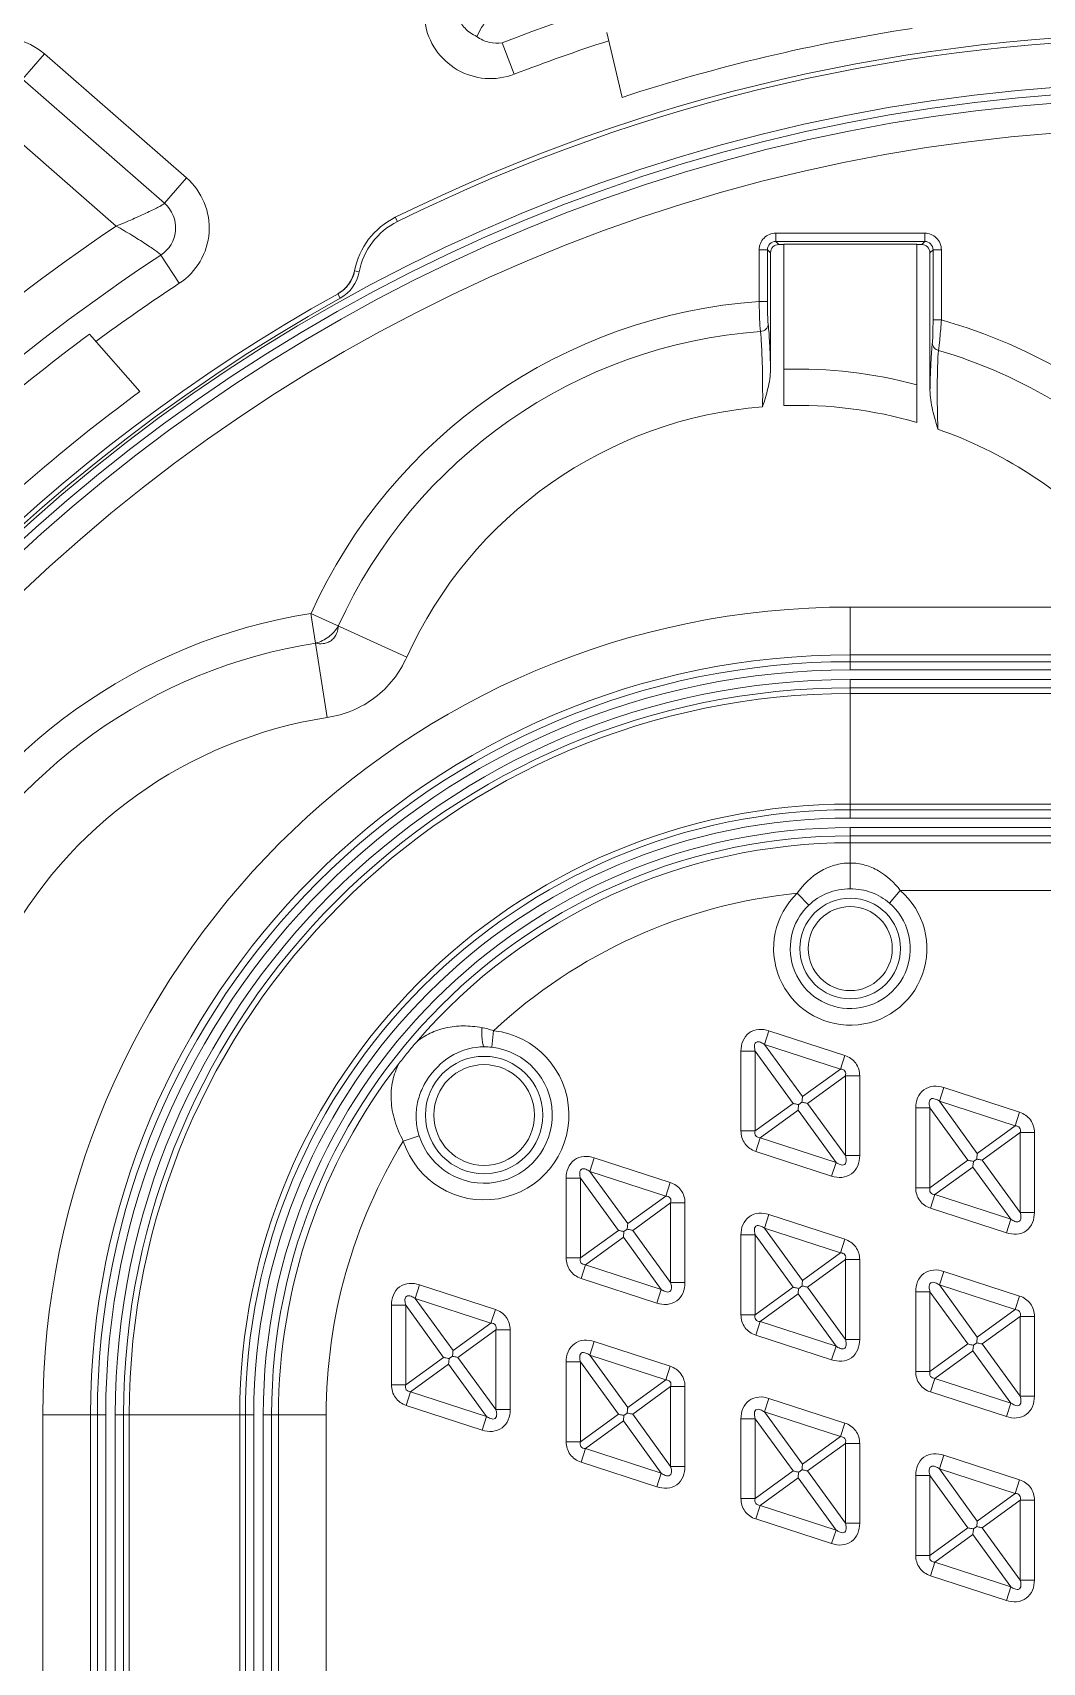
# Model space of a CAD drawing. Header units: millimetres. Extents: x 1815 to 2350, y 526 to 985.
# Drawn here: x 1944.5 to 2005.5, y 780.2 to 878.6 of the extents above; entities that cross this region are included whole.
import ezdxf

# ---------------------------------------------------------------- set-up
doc = ezdxf.new("R2010")
doc.units = ezdxf.units.MM
doc.header["$LTSCALE"] = 16.334999
doc.linetypes.add('HIDDEN', pattern=[0.2, 0.1, -0.1])
doc.layers.get('0').update_dxf_attribs({"lineweight": 18})
doc.layers.add('DEFAULT_2', color=8, linetype='HIDDEN', lineweight=18)

msp = doc.modelspace()

# ---------------------------------------------------------------- linework, layer by layer
at = {"color": 7, "linetype": 'Continuous'}
for p, q in [((1973.608, 876.116), (1972.879, 878.012)), ((1979.194, 878.627), (1980.123, 874.718)), ((1945.244, 877.336), (1943.908, 875.806)), ((1953.821, 869.852), (1945.244, 877.336)), ((1943.908, 875.806), (1952.485, 868.321)), ((1942.537, 873.081), (1949.574, 866.941)), ((1953.821, 869.852), (1952.485, 868.321)), ((1966.554, 867.218), (1966.428, 867.475)), ((1989.4, 866.019), (1989.4, 866.521)), ((1998.396, 866.521), (1989.4, 866.521)), ((1989.4, 866.019), (1989.586, 865.833)), ((1989.4, 866.019), (1998.396, 866.019)), ((1989.878, 856.11), (1989.878, 865.859)), ((1997.918, 865.859), (1989.878, 865.859)), ((1997.918, 865.859), (1997.918, 855.091)), ((1998.211, 865.833), (1998.396, 866.019)), ((1998.396, 866.521), (1998.396, 866.019)), ((1953.385, 863.493), (1952.271, 865.192)), ((1988.396, 865.517), (1988.396, 862.398)), ((1988.396, 865.517), (1988.898, 865.517)), ((1988.898, 862.399), (1988.898, 865.517)), ((1989.084, 865.331), (1988.898, 865.517)), ((1989.084, 858.288), (1989.084, 865.331)), ((1989.586, 865.833), (1989.878, 865.833)), ((1997.918, 865.833), (1998.211, 865.833)), ((1998.898, 865.517), (1998.713, 865.331)), ((1998.713, 865.331), (1998.713, 857.043)), ((1998.898, 865.517), (1998.898, 861.278)), ((1998.898, 865.517), (1999.4, 865.517)), ((1999.4, 861.278), (1999.4, 865.517)), ((1964.248, 864.184), (1963.965, 864.238)), ((1962.969, 862.866), (1962.953, 862.857)), ((1963.099, 862.595), (1962.953, 862.857)), ((1988.898, 862.398), (1988.396, 862.398)), ((1999.4, 861.278), (1998.898, 861.278)), ((1951, 856.951), (1947.969, 860.425)), ((1961.336, 843.561), (1962.321, 837.281)), ((1967.122, 840.929), (1961.336, 843.561)), ((1993.898, 840.149), (1993.898, 843.949)), ((2034.098, 843.949), (1993.898, 843.949)), ((1993.898, 841.065), (2034.098, 841.065)), ((2034.098, 840.65), (1993.898, 840.65)), ((1993.898, 840.149), (2034.098, 840.149)), ((1993.898, 831.212), (1993.898, 839.57)), ((2034.098, 839.57), (1993.898, 839.57)), ((1993.898, 839.07), (2034.098, 839.07)), ((2034.098, 838.726), (1993.898, 838.726)), ((1993.898, 832.056), (2034.098, 832.056)), ((2034.098, 831.713), (1993.898, 831.713)), ((1993.898, 831.212), (2034.098, 831.212)), ((1993.898, 826.937), (1993.898, 830.634)), ((2034.098, 830.634), (1993.898, 830.634)), ((1993.898, 830.133), (2034.098, 830.133)), ((1993.898, 829.718), (2034.098, 829.718)), ((1990.696, 826.671), (1991.391, 825.947)), ((1996.266, 826.074), (1996.922, 826.834)), ((1996.922, 826.834), (2010.257, 826.834)), ((1972.25, 817.376), (1972.362, 818.374)), ((1988.725, 817.545), (1988.991, 818.365)), ((1988.991, 818.365), (1993.574, 816.876)), ((1987.299, 817.136), (1987.299, 812.317)), ((1987.299, 817.136), (1988.161, 817.136)), ((1988.161, 812.317), (1988.161, 817.136)), ((1990.452, 813.982), (1988.161, 817.136)), ((1988.725, 817.545), (1991.016, 814.392)), ((1988.725, 817.545), (1993.308, 816.056)), ((1993.308, 816.056), (1993.574, 816.876)), ((1991.016, 814.392), (1993.308, 816.056)), ((1993.605, 815.647), (1991.314, 813.982)), ((1993.605, 815.647), (1993.605, 810.828)), ((1993.605, 815.647), (1994.467, 815.647)), ((1994.467, 810.828), (1994.467, 815.647)), ((1999.278, 814.117), (1999.544, 814.936)), ((1999.544, 814.936), (2004.127, 813.447)), ((1988.161, 812.317), (1990.452, 813.982)), ((1990.787, 813.912), (1990.979, 814.052)), ((1991.314, 813.982), (1993.605, 810.828)), ((1997.852, 813.707), (1997.852, 808.888)), ((1997.852, 813.707), (1998.713, 813.707)), ((1998.713, 808.888), (1998.713, 813.707)), ((2001.005, 810.553), (1998.713, 813.707)), ((1999.278, 814.117), (2001.569, 810.963)), ((1999.278, 814.117), (2003.86, 812.628)), ((1990.75, 813.572), (1988.459, 811.907)), ((1993.041, 810.418), (1990.75, 813.572)), ((2003.86, 812.628), (2004.127, 813.447)), ((1967.865, 812.018), (1966.91, 811.71)), ((1988.161, 812.317), (1987.299, 812.317)), ((1988.459, 811.907), (1988.192, 811.088)), ((1993.041, 810.418), (1988.459, 811.907)), ((2001.569, 810.963), (2003.86, 812.628)), ((2004.158, 812.218), (2001.867, 810.553)), ((2004.158, 812.218), (2004.158, 807.399)), ((2004.158, 812.218), (2005.02, 812.218)), ((2005.02, 807.399), (2005.02, 812.218)), ((1992.775, 809.599), (1988.192, 811.088)), ((1994.467, 810.828), (1993.605, 810.828)), ((1978.173, 809.879), (1978.439, 810.698)), ((1978.173, 809.879), (1980.464, 806.725)), ((1978.173, 809.879), (1982.755, 808.39)), ((1978.439, 810.698), (1983.022, 809.209)), ((1993.041, 810.418), (1992.775, 809.599)), ((1998.713, 808.888), (2001.005, 810.553)), ((2001.303, 810.143), (1999.011, 808.479)), ((2003.594, 806.99), (2001.303, 810.143)), ((2001.34, 810.483), (2001.532, 810.623)), ((2001.867, 810.553), (2004.158, 807.399)), ((1976.747, 809.469), (1976.747, 804.65)), ((1976.747, 809.469), (1977.608, 809.469)), ((1977.608, 804.65), (1977.608, 809.469)), ((1979.9, 806.315), (1977.608, 809.469)), ((1982.755, 808.39), (1983.022, 809.209)), ((1998.713, 808.888), (1997.852, 808.888)), ((1980.464, 806.725), (1982.755, 808.39)), ((1983.053, 807.98), (1980.762, 806.315)), ((1983.053, 807.98), (1983.053, 803.161)), ((1983.053, 807.98), (1983.915, 807.98)), ((1983.915, 803.161), (1983.915, 807.98)), ((1999.011, 808.479), (1998.745, 807.659)), ((2003.594, 806.99), (1999.011, 808.479)), ((1988.725, 806.45), (1988.991, 807.269)), ((1988.991, 807.269), (1993.574, 805.78)), ((2003.328, 806.17), (1998.745, 807.659)), ((2003.594, 806.99), (2003.328, 806.17)), ((2005.02, 807.399), (2004.158, 807.399)), ((1977.608, 804.65), (1979.9, 806.315)), ((1980.198, 805.905), (1977.906, 804.24)), ((1982.489, 802.751), (1980.198, 805.905)), ((1980.427, 806.385), (1980.235, 806.245)), ((1980.762, 806.315), (1983.053, 803.161)), ((1987.299, 806.04), (1987.299, 801.222)), ((1987.299, 806.04), (1988.161, 806.04)), ((1988.161, 801.222), (1988.161, 806.04)), ((1990.452, 802.886), (1988.161, 806.04)), ((1988.725, 806.45), (1991.016, 803.296)), ((1988.725, 806.45), (1993.308, 804.961)), ((1991.016, 803.296), (1993.308, 804.961)), ((1993.308, 804.961), (1993.574, 805.78)), ((1977.608, 804.65), (1976.747, 804.65)), ((1977.906, 804.24), (1977.64, 803.421)), ((1982.489, 802.751), (1977.906, 804.24)), ((1993.605, 804.551), (1991.314, 802.886)), ((1993.605, 804.551), (1993.605, 799.733)), ((1993.605, 804.551), (1994.467, 804.551)), ((1994.467, 799.733), (1994.467, 804.551)), ((1967.62, 802.212), (1967.886, 803.031)), ((1967.886, 803.031), (1972.469, 801.542)), ((1982.223, 801.932), (1977.64, 803.421)), ((1983.915, 803.161), (1983.053, 803.161)), ((1988.161, 801.222), (1990.452, 802.886)), ((1990.787, 802.817), (1990.979, 802.956)), ((1991.314, 802.886), (1993.605, 799.733)), ((1999.278, 803.021), (1999.544, 803.841)), ((1999.278, 803.021), (2001.569, 799.867)), ((1999.278, 803.021), (2003.86, 801.532)), ((1999.544, 803.841), (2004.127, 802.352)), ((1967.62, 802.212), (1969.911, 799.058)), ((1967.62, 802.212), (1972.203, 800.723)), ((1982.489, 802.751), (1982.223, 801.932)), ((1990.75, 802.477), (1988.459, 800.812)), ((1993.041, 799.323), (1990.75, 802.477)), ((1997.852, 802.611), (1997.852, 797.793)), ((1997.852, 802.611), (1998.713, 802.611)), ((1998.713, 797.793), (1998.713, 802.611)), ((2001.005, 799.458), (1998.713, 802.611)), ((2003.86, 801.532), (2004.127, 802.352)), ((1966.194, 801.802), (1966.194, 796.983)), ((1966.194, 801.802), (1967.056, 801.802)), ((1967.056, 796.983), (1967.056, 801.802)), ((1969.347, 798.648), (1967.056, 801.802)), ((1972.203, 800.723), (1972.469, 801.542)), ((1988.161, 801.222), (1987.299, 801.222)), ((2001.569, 799.867), (2003.86, 801.532)), ((2004.158, 801.122), (2001.867, 799.458)), ((2004.158, 801.122), (2004.158, 796.304)), ((2004.158, 801.122), (2005.02, 801.122)), ((2005.02, 796.304), (2005.02, 801.122)), ((1969.911, 799.058), (1972.203, 800.723)), ((1972.5, 800.313), (1970.209, 798.648)), ((1972.5, 800.313), (1972.5, 795.494)), ((1972.5, 800.313), (1973.362, 800.313)), ((1973.362, 795.494), (1973.362, 800.313)), ((1988.459, 800.812), (1988.192, 799.992)), ((1992.775, 798.503), (1988.192, 799.992)), ((1993.041, 799.323), (1988.459, 800.812)), ((1978.173, 798.783), (1978.439, 799.603)), ((1978.439, 799.603), (1983.022, 798.114)), ((1993.041, 799.323), (1992.775, 798.503)), ((1994.467, 799.733), (1993.605, 799.733)), ((1998.713, 797.793), (2001.005, 799.458)), ((2001.303, 799.048), (1999.011, 797.383)), ((2003.594, 795.894), (2001.303, 799.048)), ((2001.532, 799.527), (2001.34, 799.388)), ((2001.867, 799.458), (2004.158, 796.304)), ((1967.056, 796.983), (1969.347, 798.648)), ((1969.645, 798.238), (1967.354, 796.574)), ((1971.936, 795.085), (1969.645, 798.238)), ((1969.682, 798.578), (1969.874, 798.718)), ((1970.209, 798.648), (1972.5, 795.494)), ((1976.747, 798.373), (1976.747, 793.555)), ((1976.747, 798.373), (1977.608, 798.373)), ((1977.608, 793.555), (1977.608, 798.373)), ((1979.9, 795.219), (1977.608, 798.373)), ((1978.173, 798.783), (1980.464, 795.629)), ((1978.173, 798.783), (1982.755, 797.294)), ((1982.755, 797.294), (1983.022, 798.114)), ((1967.056, 796.983), (1966.194, 796.983)), ((1980.464, 795.629), (1982.755, 797.294)), ((1998.713, 797.793), (1997.852, 797.793)), ((1999.011, 797.383), (1998.745, 796.563)), ((2003.594, 795.894), (1999.011, 797.383)), ((1967.354, 796.574), (1967.087, 795.754)), ((1971.936, 795.085), (1967.354, 796.574)), ((1983.053, 796.884), (1980.762, 795.219)), ((1983.053, 796.884), (1983.053, 792.066)), ((1983.053, 796.884), (1983.915, 796.884)), ((1983.915, 792.066), (1983.915, 796.884)), ((1988.725, 795.354), (1988.991, 796.174)), ((1988.991, 796.174), (1993.574, 794.685)), ((2003.328, 795.074), (1998.745, 796.563)), ((2005.02, 796.304), (2004.158, 796.304)), ((1945.141, 795.191), (1945.141, 734.891)), ((1945.141, 795.191), (1948.941, 795.191)), ((1948.025, 734.891), (1948.025, 795.191)), ((1948.44, 795.191), (1948.44, 734.891)), ((1948.941, 734.891), (1948.941, 795.191)), ((1949.519, 795.191), (1949.519, 734.891)), ((1949.519, 795.191), (1957.877, 795.191)), ((1950.02, 734.891), (1950.02, 795.191)), ((1950.363, 795.191), (1950.363, 734.891)), ((1957.033, 734.891), (1957.033, 795.191)), ((1957.377, 795.191), (1957.377, 734.891)), ((1957.877, 734.891), (1957.877, 795.191)), ((1958.456, 795.191), (1958.456, 734.891)), ((1958.456, 795.191), (1962.256, 795.191)), ((1958.957, 734.891), (1958.957, 795.191)), ((1959.372, 734.891), (1959.372, 795.191)), ((1962.256, 734.891), (1962.256, 795.191)), ((1971.67, 794.265), (1967.087, 795.754)), ((1971.936, 795.085), (1971.67, 794.265)), ((1973.362, 795.494), (1972.5, 795.494)), ((1977.608, 793.555), (1979.9, 795.219)), ((1980.427, 795.289), (1980.235, 795.15)), ((1980.762, 795.219), (1983.053, 792.066)), ((1988.725, 795.354), (1991.016, 792.201)), ((1988.725, 795.354), (1993.308, 793.865)), ((2003.594, 795.894), (2003.328, 795.074)), ((1980.198, 794.81), (1977.906, 793.145)), ((1982.489, 791.656), (1980.198, 794.81)), ((1987.299, 794.945), (1987.299, 790.126)), ((1987.299, 794.945), (1988.161, 794.945)), ((1988.161, 790.126), (1988.161, 794.945)), ((1990.452, 791.791), (1988.161, 794.945)), ((1993.308, 793.865), (1993.574, 794.685)), ((1977.608, 793.555), (1976.747, 793.555)), ((1977.906, 793.145), (1977.64, 792.325)), ((1982.489, 791.656), (1977.906, 793.145)), ((1991.016, 792.201), (1993.308, 793.865)), ((1993.605, 793.456), (1991.314, 791.791)), ((1993.605, 793.456), (1993.605, 788.637)), ((1993.605, 793.456), (1994.467, 793.456)), ((1994.467, 788.637), (1994.467, 793.456)), ((1982.223, 790.836), (1977.64, 792.325)), ((1983.915, 792.066), (1983.053, 792.066)), ((1999.278, 791.926), (1999.544, 792.745)), ((1999.544, 792.745), (2004.127, 791.256)), ((1982.489, 791.656), (1982.223, 790.836)), ((1988.161, 790.126), (1990.452, 791.791)), ((1990.75, 791.381), (1988.459, 789.716)), ((1993.041, 788.227), (1990.75, 791.381)), ((1990.787, 791.721), (1990.979, 791.861)), ((1991.314, 791.791), (1993.605, 788.637)), ((1997.852, 791.516), (1997.852, 786.697)), ((1997.852, 791.516), (1998.713, 791.516)), ((1998.713, 786.697), (1998.713, 791.516)), ((2001.005, 788.362), (1998.713, 791.516)), ((1999.278, 791.926), (2001.569, 788.772)), ((1999.278, 791.926), (2003.86, 790.437)), ((2003.86, 790.437), (2004.127, 791.256)), ((1988.161, 790.126), (1987.299, 790.126)), ((2001.569, 788.772), (2003.86, 790.437)), ((1988.459, 789.716), (1988.192, 788.897)), ((1993.041, 788.227), (1988.459, 789.716)), ((2004.158, 790.027), (2001.867, 788.362)), ((2004.158, 790.027), (2004.158, 785.208)), ((2004.158, 790.027), (2005.02, 790.027)), ((2005.02, 785.208), (2005.02, 790.027)), ((1992.775, 787.408), (1988.192, 788.897)), ((1993.041, 788.227), (1992.775, 787.408)), ((1994.467, 788.637), (1993.605, 788.637)), ((1998.713, 786.697), (2001.005, 788.362)), ((2001.532, 788.432), (2001.34, 788.292)), ((2001.867, 788.362), (2004.158, 785.208)), ((2001.303, 787.952), (1999.011, 786.287)), ((2003.594, 784.798), (2001.303, 787.952)), ((1998.713, 786.697), (1997.852, 786.697)), ((1999.011, 786.287), (1998.745, 785.468)), ((2003.594, 784.798), (1999.011, 786.287)), ((2003.328, 783.979), (1998.745, 785.468)), ((2005.02, 785.208), (2004.158, 785.208)), ((2003.594, 784.798), (2003.328, 783.979))]:
    msp.add_line(p, q, dxfattribs=at)
for centre, radius in [((2013.998, 771.071), 101.783), ((1993.898, 823.331), 3.04), ((1993.898, 823.331), 2.538), ((1971.788, 813.281), 3.542), ((1971.788, 813.281), 3.04)]:
    msp.add_circle(centre, radius, dxfattribs=at)
for centre, radius, start, end in [((2013.998, 771.071), 114.574, 95.69764, 111.03181), ((2230.732, 730.151), 298.768, 149.63011, 150.25072), ((1972.173, 879.85), 4, 188.82734, 291.03181), ((2013.998, 771.071), 109.042, 98.63034, 108.09912), ((1942.614, 874.323), 4, 48.89045, 124.65852), ((2013.998, 771.071), 107.502, 63.7358, 116.2642), ((2013.998, 771.071), 107.215, 63.7358, 116.2642), ((2013.998, 771.071), 112.542, 107.95156, 111.03181), ((2013.998, 771.071), 104.542, 91.10143, 88.88734), ((2013.998, 771.071), 104.092, 91.10644, 88.8863), ((2013.998, 771.071), 103.581, 91.11024, 88.88976), ((1951.191, 866.838), 4, 303.25825, 48.89045), ((1951.191, 866.838), 1.969, 303.25825, 48.89045), ((2013.998, 771.071), 115.511, 123.90116, 138.47087), ((1968.445, 863.387), 4.559, 116.2642, 169.15355), ((1968.445, 863.387), 4.272, 116.2642, 169.24616), ((1989.4, 865.517), 1.003, 89.96643, 180.03357), ((1998.397, 865.517), 1.003, 359.96754, 90.03206), ((2013.998, 771.071), 112.556, 123.25825, 138.96048), ((1962, 864.62), 2.003, 299.11541, 349.103), ((1961.973, 864.619), 2.316, 299.10257, 349.20893), ((2013.998, 771.071), 110.525, 123.25825, 126.43863), ((2013.998, 771.071), 105.025, 119.07017, 245.56422), ((2013.998, 771.071), 104.725, 119.08004, 61.11754), ((1990.684, 830.257), 32.222, 94.07068, 155.61462), ((1990.684, 830.257), 32.222, 43.65183, 74.30568), ((2013.998, 771.071), 111.104, 126.46301, 135.75572), ((1990.695, 830.242), 30.424, 94.18631, 155.61509), ((1990.636, 830.184), 30.493, 43.65758, 73.63812), ((1990.684, 830.257), 28.057, 75.05726, 91.64522), ((2013.998, 771.071), 106.509, 126.26209, 135.95664), ((1990.684, 830.257), 25.866, 94.60638, 155.63117), ((1990.684, 830.257), 25.866, 73.75836, 91.78458), ((1990.684, 830.257), 25.866, 43.61996, 70.80176), ((1966.448, 810.729), 33.227, 98.85037, 205.85862), ((1993.898, 795.191), 48.758, 90, 180), ((1966.448, 810.729), 31.411, 98.83467, 205.88695), ((1993.898, 795.191), 45.874, 90, 180), ((1993.898, 795.191), 45.459, 90, 180), ((1993.898, 795.191), 44.957, 90.00002, 179.99998), ((1993.898, 795.191), 44.379, 90.00001, 179.99999), ((1993.898, 795.191), 43.878, 90, 180), ((1993.898, 795.191), 43.535, 90, 180), ((1966.448, 810.729), 26.871, 98.83456, 205.88698), ((1993.898, 795.191), 36.865, 90, 180), ((1993.898, 795.191), 36.522, 90, 180), ((1993.898, 795.191), 36.021, 90.00003, 179.99997), ((1993.898, 795.191), 35.443, 90.00002, 179.99998), ((1993.898, 795.191), 34.941, 90, 180), ((1993.899, 795.19), 34.528, 90.00114, 139.3359), ((1993.898, 795.191), 31.642, 95.80837, 132.89145), ((1993.898, 823.331), 4.627, 133.79422, 49.19513), ((1993.898, 823.331), 3.623, 133.79371, 49.19545), ((1971.788, 813.281), 5.124, 197.84657, 83.57236), ((1970.409, 812.122), 6.55, 72.6547, 79.12402), ((1971.788, 813.281), 4.119, 197.8494, 83.57173), ((1971.824, 813.591), 3.809, 83.5878, 90.54163), ((1993.898, 795.191), 34.526, 142.07058, 180), ((1993.898, 795.191), 31.642, 148.52967, 180)]:
    msp.add_arc(centre, radius, start, end, dxfattribs=at)
for centre, major_axis in [((1989.587, 865.33), (0.356, -0.356)), ((1998.209, 865.33), (-0.356, -0.356))]:
    msp.add_ellipse(centre, major_axis=major_axis, ratio=0.997265, start_param=2.357564, end_param=3.925621, dxfattribs=at)
for points, knots in [([(1971.339, 878.401), (1971.075, 878.507), (1970.611, 878.829), (1970.32, 879.306), (1970.228, 879.548)], [0, 0, 0, 0, 0.859052, 1.640256, 1.640256, 1.640256, 1.640256]), ([(1972.879, 878.012), (1972.625, 877.972), (1972.071, 877.988), (1971.563, 878.227), (1971.339, 878.401)], [0, 0, 0, 0, 0.775728, 1.630275, 1.630275, 1.630275, 1.630275]), ([(1952.485, 868.321), (1952.452, 868.285), (1952.337, 868.214), (1952.126, 868.087), (1951.821, 867.944), (1951.298, 867.693), (1950.542, 867.349), (1949.908, 867.076), (1949.569, 866.945)], [0, 0, 0, 0, 0.148518, 0.399222, 0.741622, 1.156928, 2.141008, 3.230582, 3.230582, 3.230582, 3.230582]), ([(1949.569, 866.944), (1949.888, 866.772), (1950.482, 866.42), (1951.184, 865.978), (1951.667, 865.659), (1951.945, 865.469), (1952.141, 865.322), (1952.243, 865.233), (1952.271, 865.192)], [0, 0, 0, 0, 1.088842, 2.07207, 2.486544, 2.827732, 3.078907, 3.226882, 3.226882, 3.226882, 3.226882]), ([(1989.4, 866.019), (1989.272, 866.019), (1989.004, 865.913), (1988.898, 865.645), (1988.898, 865.517)], [0, 0, 0, 0, 0.3916836, 0.783336, 0.783336, 0.783336, 0.783336]), ([(1998.898, 865.517), (1998.899, 865.645), (1998.792, 865.913), (1998.525, 866.019), (1998.396, 866.019)], [0, 0, 0, 0, 0.3916806, 0.7833356, 0.7833356, 0.7833356, 0.7833356]), ([(1988.396, 862.398), (1988.403, 862.041), (1988.421, 861.437), (1988.449, 860.832), (1988.474, 860.586)], [0, 0, 0, 0, 1.071864, 1.813921, 1.813921, 1.813921, 1.813921]), ([(1988.898, 862.399), (1988.898, 862.128), (1988.906, 861.672), (1988.923, 861.215), (1988.944, 861.03)], [0, 0, 0, 0, 0.812361, 1.369353, 1.369353, 1.369353, 1.369353]), ([(1988.945, 861.023), (1988.941, 860.914), (1988.823, 860.689), (1988.594, 860.592), (1988.474, 860.583)], [0, 0, 0, 0, 0.3297447, 0.6974174, 0.6974174, 0.6974174, 0.6974174]), ([(1988.944, 861.03), (1988.984, 860.655), (1989.041, 859.74), (1989.071, 858.826), (1989.084, 858.288)], [0, 0, 0, 0, 1.134012, 2.746218, 2.746218, 2.746218, 2.746218]), ([(1998.855, 859.891), (1998.874, 860.082), (1998.891, 860.545), (1998.898, 861.007), (1998.898, 861.278)], [0, 0, 0, 0, 0.576003, 1.387566, 1.387566, 1.387566, 1.387566]), ([(1999.282, 859.872), (1999.293, 859.974), (1999.339, 860.442), (1999.376, 860.911), (1999.4, 861.278)], [0, 0, 0, 0, 0.306655, 1.411021, 1.411021, 1.411021, 1.411021]), ([(1988.607, 856.04), (1988.614, 856.937), (1988.606, 858.195), (1988.546, 859.71), (1988.504, 860.328), (1988.474, 860.586)], [0, 0, 0, 0, 2.692976, 3.771034, 4.55024, 4.55024, 4.55024, 4.55024]), ([(1998.771, 858.731), (1998.774, 858.801), (1998.787, 859.053), (1998.804, 859.306), (1998.818, 859.489)], [0, 0, 0, 0, 0.2080703, 0.7592258, 0.7592258, 0.7592258, 0.7592258]), ([(1998.818, 859.489), (1998.821, 859.526), (1998.832, 859.662), (1998.844, 859.798), (1998.855, 859.897)], [0, 0, 0, 0, 0.1108806, 0.4093336, 0.4093336, 0.4093336, 0.4093336]), ([(1998.853, 859.876), (1998.856, 859.777), (1998.942, 859.573), (1999.129, 859.467), (1999.228, 859.441)], [0, 0, 0, 0, 0.3034001, 0.6128364, 0.6128364, 0.6128364, 0.6128364]), ([(1999.155, 857.554), (1999.158, 857.919), (1999.172, 858.548), (1999.201, 859.178), (1999.226, 859.442)], [0, 0, 0, 0, 1.094697, 1.889933, 1.889933, 1.889933, 1.889933]), ([(1999.228, 859.441), (1999.232, 859.47), (1999.253, 859.613), (1999.27, 859.757), (1999.282, 859.872)], [0, 0, 0, 0, 0.0873666, 0.4339214, 0.4339214, 0.4339214, 0.4339214]), ([(1989.084, 858.29), (1989.084, 857.906), (1988.95, 857.139), (1988.721, 856.407), (1988.606, 856.039)], [0, 0, 0, 0, 1.153186, 2.308463, 2.308463, 2.308463, 2.308463]), ([(1998.713, 857.043), (1998.716, 857.195), (1998.73, 857.758), (1998.75, 858.321), (1998.771, 858.731)], [0, 0, 0, 0, 0.456288, 1.689887, 1.689887, 1.689887, 1.689887]), ([(1999.19, 854.684), (1999.075, 855.07), (1998.85, 855.839), (1998.712, 856.64), (1998.713, 857.041)], [0, 0, 0, 0, 1.206651, 2.412059, 2.412059, 2.412059, 2.412059]), ([(1999.189, 854.685), (1999.182, 854.935), (1999.157, 855.891), (1999.148, 856.848), (1999.155, 857.554)], [0, 0, 0, 0, 0.7511, 2.86959, 2.86959, 2.86959, 2.86959]), ([(1961.595, 841.761), (1961.754, 841.736), (1962.006, 841.721), (1962.339, 841.795), (1962.579, 841.926), (1962.769, 842.121), (1962.929, 842.423), (1962.981, 842.669), (1963, 842.829)], [0, 0, 0, 0, 0.484533, 0.745148, 1.018101, 1.291485, 1.551582, 2.036244, 2.036244, 2.036244, 2.036244]), ([(1961.615, 841.769), (1961.898, 841.842), (1962.438, 842.11), (1962.841, 842.558), (1962.987, 842.812)], [0, 0, 0, 0, 0.882774, 1.765549, 1.765549, 1.765549, 1.765549]), ([(1967.122, 840.929), (1966.906, 840.453), (1966.363, 839.545), (1965.235, 838.43), (1963.859, 837.641), (1962.838, 837.361), (1962.321, 837.281)], [0, 0, 0, 0, 1.572373, 3.144362, 4.716542, 6.288842, 6.288842, 6.288842, 6.288842]), ([(1993.898, 828.495), (1993.578, 828.495), (1992.937, 828.403), (1991.761, 827.889), (1991.057, 827.193), (1990.696, 826.671)], [0, 0, 0, 0, 0.965889, 1.919594, 3.829476, 3.829476, 3.829476, 3.829476]), ([(1996.922, 826.834), (1996.56, 827.302), (1995.892, 827.931), (1994.795, 828.409), (1994.198, 828.495), (1993.898, 828.495)], [0, 0, 0, 0, 1.782963, 2.669888, 3.570786, 3.570786, 3.570786, 3.570786]), ([(1993.898, 826.937), (1993.431, 826.937), (1992.507, 826.764), (1991.714, 826.257), (1991.391, 825.947)], [0, 0, 0, 0, 1.407813, 2.758412, 2.758412, 2.758412, 2.758412]), ([(1996.266, 826.074), (1995.951, 826.346), (1995.197, 826.787), (1994.336, 826.937), (1993.898, 826.937)], [0, 0, 0, 0, 1.253022, 2.570713, 2.570713, 2.570713, 2.570713]), ([(1971.645, 818.554), (1971.276, 818.62), (1970.548, 818.699), (1969.487, 818.583), (1968.516, 818.258), (1967.956, 817.888), (1967.7, 817.679)], [0, 0, 0, 0, 1.127721, 2.183782, 3.181555, 4.176151, 4.176151, 4.176151, 4.176151]), ([(1967.708, 817.689), (1967.529, 817.481), (1967.169, 817.066), (1966.834, 816.631), (1966.665, 816.414)], [0, 0, 0, 0, 0.8237, 1.647357, 1.647357, 1.647357, 1.647357]), ([(1971.788, 817.4), (1971.774, 817.405), (1971.748, 817.448), (1971.722, 817.529), (1971.696, 817.656), (1971.667, 817.876), (1971.647, 818.18), (1971.643, 818.429), (1971.645, 818.554)], [0, 0, 0, 0, 0.046136, 0.134139, 0.264654, 0.428852, 0.80285, 1.177664, 1.177664, 1.177664, 1.177664]), ([(1987.299, 817.136), (1987.299, 817.343), (1987.364, 817.764), (1987.753, 818.291), (1988.374, 818.498), (1988.794, 818.429), (1988.991, 818.365)], [0, 0, 0, 0, 0.626992, 1.250271, 1.87357, 2.500631, 2.500631, 2.500631, 2.500631]), ([(1988.161, 817.136), (1988.136, 817.223), (1988.107, 817.361), (1988.115, 817.548), (1988.192, 817.686), (1988.347, 817.717), (1988.484, 817.678), (1988.61, 817.62), (1988.688, 817.571), (1988.725, 817.545)], [0, 0, 0, 0, 0.275238, 0.416578, 0.563132, 0.709799, 0.851299, 0.989873, 1.127031, 1.127031, 1.127031, 1.127031]), ([(1971.788, 817.4), (1971.161, 817.395), (1969.865, 817.058), (1968.647, 815.938), (1967.991, 814.829), (1967.71, 813.916), (1967.649, 812.962), (1967.766, 812.326), (1967.865, 812.018)], [0, 0, 0, 0, 1.890154, 3.84813, 4.820675, 5.748761, 6.698527, 7.673578, 7.673578, 7.673578, 7.673578]), ([(1993.574, 816.876), (1993.828, 816.794), (1994.307, 816.47), (1994.467, 815.914), (1994.467, 815.647)], [0, 0, 0, 0, 0.811419, 1.622737, 1.622737, 1.622737, 1.622737]), ([(1966.667, 816.417), (1966.485, 816.081), (1966.215, 815.346), (1966.129, 814.147), (1966.351, 812.902), (1966.698, 812.103), (1966.91, 811.71)], [0, 0, 0, 0, 1.147527, 2.316669, 3.572255, 4.913077, 4.913077, 4.913077, 4.913077]), ([(1993.308, 816.056), (1993.405, 816.053), (1993.63, 815.978), (1993.634, 815.74), (1993.605, 815.647)], [0, 0, 0, 0, 0.2995791, 0.5984099, 0.5984099, 0.5984099, 0.5984099]), ([(1997.852, 813.707), (1997.852, 813.914), (1997.916, 814.335), (1998.305, 814.862), (1998.926, 815.069), (1999.346, 815), (1999.544, 814.936)], [0, 0, 0, 0, 0.626992, 1.250271, 1.87357, 2.500631, 2.500631, 2.500631, 2.500631]), ([(1990.452, 813.982), (1990.477, 813.976), (1990.588, 813.949), (1990.7, 813.927), (1990.787, 813.912)], [0, 0, 0, 0, 0.075342, 0.3421457, 0.3421457, 0.3421457, 0.3421457]), ([(1990.75, 813.572), (1990.752, 813.597), (1990.761, 813.711), (1990.775, 813.824), (1990.787, 813.912)], [0, 0, 0, 0, 0.0753424, 0.3421458, 0.3421458, 0.3421458, 0.3421458]), ([(1991.016, 814.392), (1991.015, 814.367), (1991.006, 814.253), (1990.992, 814.14), (1990.979, 814.052)], [0, 0, 0, 0, 0.0753424, 0.3421458, 0.3421458, 0.3421458, 0.3421458]), ([(1990.979, 814.052), (1991.011, 814.046), (1991.123, 814.026), (1991.235, 814.002), (1991.314, 813.982)], [0, 0, 0, 0, 0.0959613, 0.3421453, 0.3421453, 0.3421453, 0.3421453]), ([(1998.713, 813.707), (1998.688, 813.795), (1998.66, 813.932), (1998.668, 814.119), (1998.744, 814.258), (1998.899, 814.288), (1999.036, 814.249), (1999.162, 814.191), (1999.24, 814.142), (1999.278, 814.117)], [0, 0, 0, 0, 0.275238, 0.416578, 0.563132, 0.709799, 0.851299, 0.989873, 1.127031, 1.127031, 1.127031, 1.127031]), ([(2004.127, 813.447), (2004.381, 813.365), (2004.86, 813.041), (2005.02, 812.485), (2005.02, 812.218)], [0, 0, 0, 0, 0.811419, 1.622737, 1.622737, 1.622737, 1.622737]), ([(1988.192, 811.088), (1987.938, 811.17), (1987.459, 811.494), (1987.299, 812.05), (1987.299, 812.317)], [0, 0, 0, 0, 0.811419, 1.622737, 1.622737, 1.622737, 1.622737]), ([(1988.459, 811.907), (1988.361, 811.91), (1988.137, 811.986), (1988.133, 812.224), (1988.161, 812.317)], [0, 0, 0, 0, 0.2995791, 0.5984099, 0.5984099, 0.5984099, 0.5984099]), ([(2003.86, 812.628), (2003.958, 812.625), (2004.182, 812.549), (2004.186, 812.311), (2004.158, 812.218)], [0, 0, 0, 0, 0.2995791, 0.5984099, 0.5984099, 0.5984099, 0.5984099]), ([(1976.747, 809.469), (1976.747, 809.676), (1976.811, 810.097), (1977.2, 810.624), (1977.821, 810.831), (1978.241, 810.762), (1978.439, 810.698)], [0, 0, 0, 0, 0.626992, 1.250271, 1.87357, 2.500631, 2.500631, 2.500631, 2.500631]), ([(1994.467, 810.828), (1994.467, 810.621), (1994.403, 810.2), (1994.014, 809.673), (1993.393, 809.466), (1992.973, 809.535), (1992.775, 809.599)], [0, 0, 0, 0, 0.626992, 1.250271, 1.87357, 2.500631, 2.500631, 2.500631, 2.500631]), ([(1993.605, 810.828), (1993.631, 810.74), (1993.659, 810.603), (1993.651, 810.416), (1993.575, 810.277), (1993.42, 810.247), (1993.283, 810.286), (1993.157, 810.344), (1993.079, 810.393), (1993.041, 810.418)], [0, 0, 0, 0, 0.275238, 0.416578, 0.563132, 0.709799, 0.851299, 0.989873, 1.127031, 1.127031, 1.127031, 1.127031]), ([(2001.569, 810.963), (2001.567, 810.938), (2001.558, 810.824), (2001.544, 810.711), (2001.532, 810.623)], [0, 0, 0, 0, 0.0753424, 0.3421458, 0.3421458, 0.3421458, 0.3421458]), ([(1977.608, 809.469), (1977.583, 809.557), (1977.555, 809.694), (1977.563, 809.881), (1977.639, 810.019), (1977.794, 810.05), (1977.931, 810.011), (1978.057, 809.953), (1978.135, 809.904), (1978.173, 809.879)], [0, 0, 0, 0, 0.275238, 0.416578, 0.563132, 0.709799, 0.851299, 0.989873, 1.127031, 1.127031, 1.127031, 1.127031]), ([(2001.005, 810.553), (2001.029, 810.547), (2001.14, 810.52), (2001.252, 810.499), (2001.34, 810.483)], [0, 0, 0, 0, 0.075342, 0.3421457, 0.3421457, 0.3421457, 0.3421457]), ([(2001.303, 810.143), (2001.304, 810.168), (2001.313, 810.282), (2001.327, 810.395), (2001.34, 810.483)], [0, 0, 0, 0, 0.0753424, 0.3421458, 0.3421458, 0.3421458, 0.3421458]), ([(2001.532, 810.623), (2001.563, 810.617), (2001.675, 810.597), (2001.787, 810.573), (2001.867, 810.553)], [0, 0, 0, 0, 0.0959613, 0.3421453, 0.3421453, 0.3421453, 0.3421453]), ([(1983.022, 809.209), (1983.276, 809.127), (1983.755, 808.803), (1983.915, 808.247), (1983.915, 807.98)], [0, 0, 0, 0, 0.811419, 1.622737, 1.622737, 1.622737, 1.622737]), ([(1998.745, 807.659), (1998.491, 807.741), (1998.012, 808.065), (1997.852, 808.621), (1997.852, 808.888)], [0, 0, 0, 0, 0.811419, 1.622737, 1.622737, 1.622737, 1.622737]), ([(1999.011, 808.479), (1998.914, 808.482), (1998.689, 808.557), (1998.685, 808.795), (1998.713, 808.888)], [0, 0, 0, 0, 0.2995791, 0.5984099, 0.5984099, 0.5984099, 0.5984099]), ([(1982.755, 808.39), (1982.853, 808.386), (1983.077, 808.311), (1983.081, 808.073), (1983.053, 807.98)], [0, 0, 0, 0, 0.2995791, 0.5984099, 0.5984099, 0.5984099, 0.5984099]), ([(1987.299, 806.04), (1987.299, 806.248), (1987.364, 806.668), (1987.753, 807.195), (1988.374, 807.403), (1988.794, 807.334), (1988.991, 807.269)], [0, 0, 0, 0, 0.626992, 1.250271, 1.87357, 2.500631, 2.500631, 2.500631, 2.500631]), ([(2005.02, 807.399), (2005.02, 807.192), (2004.955, 806.771), (2004.566, 806.244), (2003.945, 806.037), (2003.525, 806.106), (2003.328, 806.17)], [0, 0, 0, 0, 0.626992, 1.250271, 1.87357, 2.500631, 2.500631, 2.500631, 2.500631]), ([(2004.158, 807.399), (2004.183, 807.312), (2004.212, 807.175), (2004.204, 806.987), (2004.127, 806.849), (2003.972, 806.818), (2003.835, 806.857), (2003.709, 806.915), (2003.631, 806.964), (2003.594, 806.99)], [0, 0, 0, 0, 0.275238, 0.416578, 0.563132, 0.709799, 0.851299, 0.989873, 1.127031, 1.127031, 1.127031, 1.127031]), ([(1980.235, 806.245), (1980.203, 806.251), (1980.091, 806.271), (1979.979, 806.295), (1979.9, 806.315)], [0, 0, 0, 0, 0.0959613, 0.3421453, 0.3421453, 0.3421453, 0.3421453]), ([(1980.198, 805.905), (1980.199, 805.93), (1980.208, 806.044), (1980.222, 806.157), (1980.235, 806.245)], [0, 0, 0, 0, 0.0753424, 0.3421458, 0.3421458, 0.3421458, 0.3421458]), ([(1980.464, 806.725), (1980.462, 806.7), (1980.453, 806.586), (1980.439, 806.473), (1980.427, 806.385)], [0, 0, 0, 0, 0.0753424, 0.3421458, 0.3421458, 0.3421458, 0.3421458]), ([(1980.762, 806.315), (1980.737, 806.321), (1980.626, 806.348), (1980.514, 806.37), (1980.427, 806.385)], [0, 0, 0, 0, 0.075342, 0.3421457, 0.3421457, 0.3421457, 0.3421457]), ([(1988.161, 806.04), (1988.136, 806.128), (1988.107, 806.265), (1988.115, 806.453), (1988.192, 806.591), (1988.347, 806.622), (1988.484, 806.583), (1988.61, 806.524), (1988.688, 806.476), (1988.725, 806.45)], [0, 0, 0, 0, 0.275238, 0.416578, 0.563132, 0.709799, 0.851299, 0.989873, 1.127031, 1.127031, 1.127031, 1.127031]), ([(1993.308, 804.961), (1993.405, 804.958), (1993.63, 804.882), (1993.634, 804.644), (1993.605, 804.551)], [0, 0, 0, 0, 0.2995791, 0.5984099, 0.5984099, 0.5984099, 0.5984099]), ([(1993.574, 805.78), (1993.828, 805.698), (1994.307, 805.374), (1994.467, 804.818), (1994.467, 804.551)], [0, 0, 0, 0, 0.811419, 1.622737, 1.622737, 1.622737, 1.622737]), ([(1977.64, 803.421), (1977.386, 803.503), (1976.907, 803.827), (1976.747, 804.383), (1976.747, 804.65)], [0, 0, 0, 0, 0.811419, 1.622737, 1.622737, 1.622737, 1.622737]), ([(1977.906, 804.24), (1977.809, 804.244), (1977.584, 804.319), (1977.58, 804.557), (1977.608, 804.65)], [0, 0, 0, 0, 0.2995791, 0.5984099, 0.5984099, 0.5984099, 0.5984099]), ([(1997.852, 802.611), (1997.852, 802.819), (1997.916, 803.24), (1998.305, 803.766), (1998.926, 803.974), (1999.346, 803.905), (1999.544, 803.841)], [0, 0, 0, 0, 0.626992, 1.250271, 1.87357, 2.500631, 2.500631, 2.500631, 2.500631]), ([(1966.194, 801.802), (1966.194, 802.01), (1966.259, 802.43), (1966.648, 802.957), (1967.269, 803.164), (1967.689, 803.095), (1967.886, 803.031)], [0, 0, 0, 0, 0.626992, 1.250271, 1.87357, 2.500631, 2.500631, 2.500631, 2.500631]), ([(1983.915, 803.161), (1983.915, 802.954), (1983.85, 802.533), (1983.461, 802.006), (1982.84, 801.799), (1982.42, 801.868), (1982.223, 801.932)], [0, 0, 0, 0, 0.626992, 1.250271, 1.87357, 2.500631, 2.500631, 2.500631, 2.500631]), ([(1983.053, 803.161), (1983.078, 803.074), (1983.107, 802.936), (1983.099, 802.749), (1983.022, 802.611), (1982.867, 802.58), (1982.73, 802.619), (1982.604, 802.677), (1982.526, 802.726), (1982.489, 802.751)], [0, 0, 0, 0, 0.275238, 0.416578, 0.563132, 0.709799, 0.851299, 0.989873, 1.127031, 1.127031, 1.127031, 1.127031]), ([(1990.452, 802.886), (1990.477, 802.88), (1990.588, 802.854), (1990.7, 802.832), (1990.787, 802.817)], [0, 0, 0, 0, 0.075342, 0.3421457, 0.3421457, 0.3421457, 0.3421457]), ([(1991.016, 803.296), (1991.015, 803.271), (1991.006, 803.157), (1990.992, 803.044), (1990.979, 802.956)], [0, 0, 0, 0, 0.0753424, 0.3421458, 0.3421458, 0.3421458, 0.3421458]), ([(1990.979, 802.956), (1991.011, 802.951), (1991.123, 802.93), (1991.235, 802.906), (1991.314, 802.886)], [0, 0, 0, 0, 0.0959613, 0.3421453, 0.3421453, 0.3421453, 0.3421453]), ([(1998.713, 802.611), (1998.688, 802.699), (1998.66, 802.836), (1998.668, 803.024), (1998.744, 803.162), (1998.899, 803.193), (1999.036, 803.154), (1999.162, 803.095), (1999.24, 803.047), (1999.278, 803.021)], [0, 0, 0, 0, 0.275238, 0.416578, 0.563132, 0.709799, 0.851299, 0.989873, 1.127031, 1.127031, 1.127031, 1.127031]), ([(1967.056, 801.802), (1967.031, 801.89), (1967.002, 802.027), (1967.01, 802.214), (1967.087, 802.353), (1967.242, 802.383), (1967.379, 802.344), (1967.505, 802.286), (1967.583, 802.238), (1967.62, 802.212)], [0, 0, 0, 0, 0.275238, 0.416578, 0.563132, 0.709799, 0.851299, 0.989873, 1.127031, 1.127031, 1.127031, 1.127031]), ([(1990.75, 802.477), (1990.752, 802.502), (1990.761, 802.615), (1990.775, 802.729), (1990.787, 802.817)], [0, 0, 0, 0, 0.0753424, 0.3421458, 0.3421458, 0.3421458, 0.3421458]), ([(2004.127, 802.352), (2004.381, 802.269), (2004.86, 801.945), (2005.02, 801.39), (2005.02, 801.122)], [0, 0, 0, 0, 0.811419, 1.622737, 1.622737, 1.622737, 1.622737]), ([(1972.469, 801.542), (1972.723, 801.46), (1973.202, 801.136), (1973.362, 800.58), (1973.362, 800.313)], [0, 0, 0, 0, 0.811419, 1.622737, 1.622737, 1.622737, 1.622737]), ([(1988.192, 799.992), (1987.938, 800.075), (1987.459, 800.399), (1987.299, 800.954), (1987.299, 801.222)], [0, 0, 0, 0, 0.811419, 1.622737, 1.622737, 1.622737, 1.622737]), ([(1988.459, 800.812), (1988.361, 800.815), (1988.137, 800.891), (1988.133, 801.128), (1988.161, 801.222)], [0, 0, 0, 0, 0.2995791, 0.5984099, 0.5984099, 0.5984099, 0.5984099]), ([(2003.86, 801.532), (2003.958, 801.529), (2004.182, 801.453), (2004.186, 801.215), (2004.158, 801.122)], [0, 0, 0, 0, 0.2995791, 0.5984099, 0.5984099, 0.5984099, 0.5984099]), ([(1972.203, 800.723), (1972.3, 800.72), (1972.525, 800.644), (1972.529, 800.406), (1972.5, 800.313)], [0, 0, 0, 0, 0.2995791, 0.5984099, 0.5984099, 0.5984099, 0.5984099]), ([(1969.911, 799.058), (1969.91, 799.033), (1969.901, 798.919), (1969.887, 798.806), (1969.874, 798.718)], [0, 0, 0, 0, 0.0753424, 0.3421458, 0.3421458, 0.3421458, 0.3421458]), ([(1976.747, 798.373), (1976.747, 798.581), (1976.811, 799.002), (1977.2, 799.528), (1977.821, 799.736), (1978.241, 799.667), (1978.439, 799.603)], [0, 0, 0, 0, 0.626992, 1.250271, 1.87357, 2.500631, 2.500631, 2.500631, 2.500631]), ([(1977.608, 798.373), (1977.583, 798.461), (1977.555, 798.598), (1977.563, 798.786), (1977.639, 798.924), (1977.794, 798.955), (1977.931, 798.916), (1978.057, 798.857), (1978.135, 798.809), (1978.173, 798.783)], [0, 0, 0, 0, 0.275238, 0.416578, 0.563132, 0.709799, 0.851299, 0.989873, 1.127031, 1.127031, 1.127031, 1.127031]), ([(1994.467, 799.733), (1994.467, 799.525), (1994.403, 799.104), (1994.014, 798.577), (1993.393, 798.37), (1992.973, 798.439), (1992.775, 798.503)], [0, 0, 0, 0, 0.626992, 1.250271, 1.87357, 2.500631, 2.500631, 2.500631, 2.500631]), ([(1993.605, 799.733), (1993.631, 799.645), (1993.659, 799.508), (1993.651, 799.32), (1993.575, 799.182), (1993.42, 799.151), (1993.283, 799.19), (1993.157, 799.248), (1993.079, 799.297), (1993.041, 799.323)], [0, 0, 0, 0, 0.275238, 0.416578, 0.563132, 0.709799, 0.851299, 0.989873, 1.127031, 1.127031, 1.127031, 1.127031]), ([(2001.34, 799.388), (2001.308, 799.393), (2001.196, 799.414), (2001.084, 799.438), (2001.005, 799.458)], [0, 0, 0, 0, 0.0959613, 0.3421453, 0.3421453, 0.3421453, 0.3421453]), ([(2001.303, 799.048), (2001.304, 799.073), (2001.313, 799.187), (2001.327, 799.3), (2001.34, 799.388)], [0, 0, 0, 0, 0.0753424, 0.3421458, 0.3421458, 0.3421458, 0.3421458]), ([(2001.569, 799.867), (2001.567, 799.842), (2001.558, 799.729), (2001.544, 799.615), (2001.532, 799.527)], [0, 0, 0, 0, 0.0753424, 0.3421458, 0.3421458, 0.3421458, 0.3421458]), ([(2001.867, 799.458), (2001.842, 799.464), (2001.731, 799.49), (2001.619, 799.512), (2001.532, 799.527)], [0, 0, 0, 0, 0.075342, 0.3421457, 0.3421457, 0.3421457, 0.3421457]), ([(1969.347, 798.648), (1969.372, 798.642), (1969.483, 798.616), (1969.595, 798.594), (1969.682, 798.578)], [0, 0, 0, 0, 0.075342, 0.3421457, 0.3421457, 0.3421457, 0.3421457]), ([(1969.645, 798.238), (1969.647, 798.263), (1969.656, 798.377), (1969.67, 798.49), (1969.682, 798.578)], [0, 0, 0, 0, 0.0753424, 0.3421458, 0.3421458, 0.3421458, 0.3421458]), ([(1969.874, 798.718), (1969.906, 798.712), (1970.018, 798.692), (1970.13, 798.668), (1970.209, 798.648)], [0, 0, 0, 0, 0.0959613, 0.3421453, 0.3421453, 0.3421453, 0.3421453]), ([(1983.022, 798.114), (1983.276, 798.031), (1983.755, 797.707), (1983.915, 797.151), (1983.915, 796.884)], [0, 0, 0, 0, 0.811419, 1.622737, 1.622737, 1.622737, 1.622737]), ([(1967.087, 795.754), (1966.833, 795.837), (1966.354, 796.161), (1966.194, 796.716), (1966.194, 796.983)], [0, 0, 0, 0, 0.811419, 1.622737, 1.622737, 1.622737, 1.622737]), ([(1967.354, 796.574), (1967.256, 796.577), (1967.032, 796.653), (1967.028, 796.89), (1967.056, 796.983)], [0, 0, 0, 0, 0.2995791, 0.5984099, 0.5984099, 0.5984099, 0.5984099]), ([(1982.755, 797.294), (1982.853, 797.291), (1983.077, 797.215), (1983.081, 796.977), (1983.053, 796.884)], [0, 0, 0, 0, 0.2995791, 0.5984099, 0.5984099, 0.5984099, 0.5984099]), ([(1998.745, 796.563), (1998.491, 796.646), (1998.012, 796.97), (1997.852, 797.526), (1997.852, 797.793)], [0, 0, 0, 0, 0.811419, 1.622737, 1.622737, 1.622737, 1.622737]), ([(1999.011, 797.383), (1998.914, 797.386), (1998.689, 797.462), (1998.685, 797.7), (1998.713, 797.793)], [0, 0, 0, 0, 0.2995791, 0.5984099, 0.5984099, 0.5984099, 0.5984099]), ([(1987.299, 794.945), (1987.299, 795.152), (1987.364, 795.573), (1987.753, 796.1), (1988.374, 796.307), (1988.794, 796.238), (1988.991, 796.174)], [0, 0, 0, 0, 0.626992, 1.250271, 1.87357, 2.500631, 2.500631, 2.500631, 2.500631]), ([(2005.02, 796.304), (2005.02, 796.096), (2004.955, 795.676), (2004.566, 795.149), (2003.945, 794.941), (2003.525, 795.01), (2003.328, 795.074)], [0, 0, 0, 0, 0.626992, 1.250271, 1.87357, 2.500631, 2.500631, 2.500631, 2.500631]), ([(2004.158, 796.304), (2004.183, 796.216), (2004.212, 796.079), (2004.204, 795.891), (2004.127, 795.753), (2003.972, 795.722), (2003.835, 795.761), (2003.709, 795.82), (2003.631, 795.868), (2003.594, 795.894)], [0, 0, 0, 0, 0.275238, 0.416578, 0.563132, 0.709799, 0.851299, 0.989873, 1.127031, 1.127031, 1.127031, 1.127031]), ([(1973.362, 795.494), (1973.362, 795.287), (1973.298, 794.866), (1972.909, 794.339), (1972.288, 794.132), (1971.868, 794.201), (1971.67, 794.265)], [0, 0, 0, 0, 0.626992, 1.250271, 1.87357, 2.500631, 2.500631, 2.500631, 2.500631]), ([(1972.5, 795.494), (1972.526, 795.407), (1972.554, 795.27), (1972.546, 795.082), (1972.47, 794.944), (1972.315, 794.913), (1972.178, 794.952), (1972.052, 795.01), (1971.974, 795.059), (1971.936, 795.085)], [0, 0, 0, 0, 0.275238, 0.416578, 0.563132, 0.709799, 0.851299, 0.989873, 1.127031, 1.127031, 1.127031, 1.127031]), ([(1980.235, 795.15), (1980.203, 795.155), (1980.091, 795.176), (1979.979, 795.199), (1979.9, 795.219)], [0, 0, 0, 0, 0.0959613, 0.3421453, 0.3421453, 0.3421453, 0.3421453]), ([(1980.198, 794.81), (1980.199, 794.835), (1980.208, 794.948), (1980.222, 795.062), (1980.235, 795.15)], [0, 0, 0, 0, 0.0753424, 0.3421458, 0.3421458, 0.3421458, 0.3421458]), ([(1980.464, 795.629), (1980.462, 795.604), (1980.453, 795.491), (1980.439, 795.377), (1980.427, 795.289)], [0, 0, 0, 0, 0.0753424, 0.3421458, 0.3421458, 0.3421458, 0.3421458]), ([(1980.762, 795.219), (1980.737, 795.226), (1980.626, 795.252), (1980.514, 795.274), (1980.427, 795.289)], [0, 0, 0, 0, 0.075342, 0.3421457, 0.3421457, 0.3421457, 0.3421457]), ([(1988.161, 794.945), (1988.136, 795.032), (1988.107, 795.169), (1988.115, 795.357), (1988.192, 795.495), (1988.347, 795.526), (1988.484, 795.487), (1988.61, 795.429), (1988.688, 795.38), (1988.725, 795.354)], [0, 0, 0, 0, 0.275238, 0.416578, 0.563132, 0.709799, 0.851299, 0.989873, 1.127031, 1.127031, 1.127031, 1.127031]), ([(1993.574, 794.685), (1993.828, 794.602), (1994.307, 794.278), (1994.467, 793.723), (1994.467, 793.456)], [0, 0, 0, 0, 0.811419, 1.622737, 1.622737, 1.622737, 1.622737]), ([(1977.64, 792.325), (1977.386, 792.408), (1976.907, 792.732), (1976.747, 793.288), (1976.747, 793.555)], [0, 0, 0, 0, 0.811419, 1.622737, 1.622737, 1.622737, 1.622737]), ([(1977.906, 793.145), (1977.809, 793.148), (1977.584, 793.224), (1977.58, 793.462), (1977.608, 793.555)], [0, 0, 0, 0, 0.2995791, 0.5984099, 0.5984099, 0.5984099, 0.5984099]), ([(1993.308, 793.865), (1993.405, 793.862), (1993.63, 793.786), (1993.634, 793.549), (1993.605, 793.456)], [0, 0, 0, 0, 0.2995791, 0.5984099, 0.5984099, 0.5984099, 0.5984099]), ([(1983.915, 792.066), (1983.915, 791.858), (1983.85, 791.437), (1983.461, 790.911), (1982.84, 790.703), (1982.42, 790.772), (1982.223, 790.836)], [0, 0, 0, 0, 0.626992, 1.250271, 1.87357, 2.500631, 2.500631, 2.500631, 2.500631]), ([(1983.053, 792.066), (1983.078, 791.978), (1983.107, 791.841), (1983.099, 791.653), (1983.022, 791.515), (1982.867, 791.484), (1982.73, 791.523), (1982.604, 791.582), (1982.526, 791.63), (1982.489, 791.656)], [0, 0, 0, 0, 0.275238, 0.416578, 0.563132, 0.709799, 0.851299, 0.989873, 1.127031, 1.127031, 1.127031, 1.127031]), ([(1991.016, 792.201), (1991.015, 792.176), (1991.006, 792.062), (1990.992, 791.949), (1990.979, 791.861)], [0, 0, 0, 0, 0.0753424, 0.3421458, 0.3421458, 0.3421458, 0.3421458]), ([(1997.852, 791.516), (1997.852, 791.723), (1997.916, 792.144), (1998.305, 792.671), (1998.926, 792.878), (1999.346, 792.809), (1999.544, 792.745)], [0, 0, 0, 0, 0.626992, 1.250271, 1.87357, 2.500631, 2.500631, 2.500631, 2.500631]), ([(1998.713, 791.516), (1998.688, 791.604), (1998.66, 791.741), (1998.668, 791.928), (1998.744, 792.067), (1998.899, 792.097), (1999.036, 792.058), (1999.162, 792), (1999.24, 791.951), (1999.278, 791.926)], [0, 0, 0, 0, 0.275238, 0.416578, 0.563132, 0.709799, 0.851299, 0.989873, 1.127031, 1.127031, 1.127031, 1.127031]), ([(1990.452, 791.791), (1990.477, 791.785), (1990.588, 791.758), (1990.7, 791.736), (1990.787, 791.721)], [0, 0, 0, 0, 0.075342, 0.3421457, 0.3421457, 0.3421457, 0.3421457]), ([(1990.75, 791.381), (1990.752, 791.406), (1990.761, 791.52), (1990.775, 791.633), (1990.787, 791.721)], [0, 0, 0, 0, 0.0753424, 0.3421458, 0.3421458, 0.3421458, 0.3421458]), ([(1990.979, 791.861), (1991.011, 791.855), (1991.123, 791.835), (1991.235, 791.811), (1991.314, 791.791)], [0, 0, 0, 0, 0.0959613, 0.3421453, 0.3421453, 0.3421453, 0.3421453]), ([(2004.127, 791.256), (2004.381, 791.174), (2004.86, 790.85), (2005.02, 790.294), (2005.02, 790.027)], [0, 0, 0, 0, 0.811419, 1.622737, 1.622737, 1.622737, 1.622737]), ([(1988.192, 788.897), (1987.938, 788.979), (1987.459, 789.303), (1987.299, 789.859), (1987.299, 790.126)], [0, 0, 0, 0, 0.811419, 1.622737, 1.622737, 1.622737, 1.622737]), ([(1988.459, 789.716), (1988.361, 789.719), (1988.137, 789.795), (1988.133, 790.033), (1988.161, 790.126)], [0, 0, 0, 0, 0.2995791, 0.5984099, 0.5984099, 0.5984099, 0.5984099]), ([(2003.86, 790.437), (2003.958, 790.434), (2004.182, 790.358), (2004.186, 790.12), (2004.158, 790.027)], [0, 0, 0, 0, 0.2995791, 0.5984099, 0.5984099, 0.5984099, 0.5984099]), ([(1994.467, 788.637), (1994.467, 788.429), (1994.403, 788.009), (1994.014, 787.482), (1993.393, 787.275), (1992.973, 787.343), (1992.775, 787.408)], [0, 0, 0, 0, 0.626992, 1.250271, 1.87357, 2.500631, 2.500631, 2.500631, 2.500631]), ([(1993.605, 788.637), (1993.631, 788.549), (1993.659, 788.412), (1993.651, 788.224), (1993.575, 788.086), (1993.42, 788.056), (1993.283, 788.094), (1993.157, 788.153), (1993.079, 788.201), (1993.041, 788.227)], [0, 0, 0, 0, 0.275238, 0.416578, 0.563132, 0.709799, 0.851299, 0.989873, 1.127031, 1.127031, 1.127031, 1.127031]), ([(2001.34, 788.292), (2001.308, 788.298), (2001.196, 788.318), (2001.084, 788.342), (2001.005, 788.362)], [0, 0, 0, 0, 0.0959613, 0.3421453, 0.3421453, 0.3421453, 0.3421453]), ([(2001.303, 787.952), (2001.304, 787.977), (2001.313, 788.091), (2001.327, 788.204), (2001.34, 788.292)], [0, 0, 0, 0, 0.0753424, 0.3421458, 0.3421458, 0.3421458, 0.3421458]), ([(2001.569, 788.772), (2001.567, 788.747), (2001.558, 788.633), (2001.544, 788.52), (2001.532, 788.432)], [0, 0, 0, 0, 0.0753424, 0.3421458, 0.3421458, 0.3421458, 0.3421458]), ([(2001.867, 788.362), (2001.842, 788.368), (2001.731, 788.395), (2001.619, 788.417), (2001.532, 788.432)], [0, 0, 0, 0, 0.075342, 0.3421457, 0.3421457, 0.3421457, 0.3421457]), ([(1998.745, 785.468), (1998.491, 785.55), (1998.012, 785.874), (1997.852, 786.43), (1997.852, 786.697)], [0, 0, 0, 0, 0.811419, 1.622737, 1.622737, 1.622737, 1.622737]), ([(1999.011, 786.287), (1998.914, 786.291), (1998.689, 786.366), (1998.685, 786.604), (1998.713, 786.697)], [0, 0, 0, 0, 0.2995791, 0.5984099, 0.5984099, 0.5984099, 0.5984099]), ([(2005.02, 785.208), (2005.02, 785.001), (2004.955, 784.58), (2004.566, 784.053), (2003.945, 783.846), (2003.525, 783.915), (2003.328, 783.979)], [0, 0, 0, 0, 0.626992, 1.250271, 1.87357, 2.500631, 2.500631, 2.500631, 2.500631]), ([(2004.158, 785.208), (2004.183, 785.121), (2004.212, 784.983), (2004.204, 784.796), (2004.127, 784.658), (2003.972, 784.627), (2003.835, 784.666), (2003.709, 784.724), (2003.631, 784.773), (2003.594, 784.798)], [0, 0, 0, 0, 0.275238, 0.416578, 0.563132, 0.709799, 0.851299, 0.989873, 1.127031, 1.127031, 1.127031, 1.127031])]:
    msp.add_open_spline(points, degree=3, knots=knots, dxfattribs=at)
at = {"layer": 'DEFAULT_2', "color": 8, "linetype": 'HIDDEN'}
for p, q in [((1966.422, 867.486), (1966.428, 867.475)), ((1963.967, 864.245), (1963.954, 864.24)), ((1963.965, 864.238), (1963.954, 864.24))]:
    msp.add_line(p, q, dxfattribs=at)
msp.add_arc((1961.978, 864.617), 2.012, 299.08348, 349.17447, dxfattribs=at)

doc.saveas('drawing.dxf')
